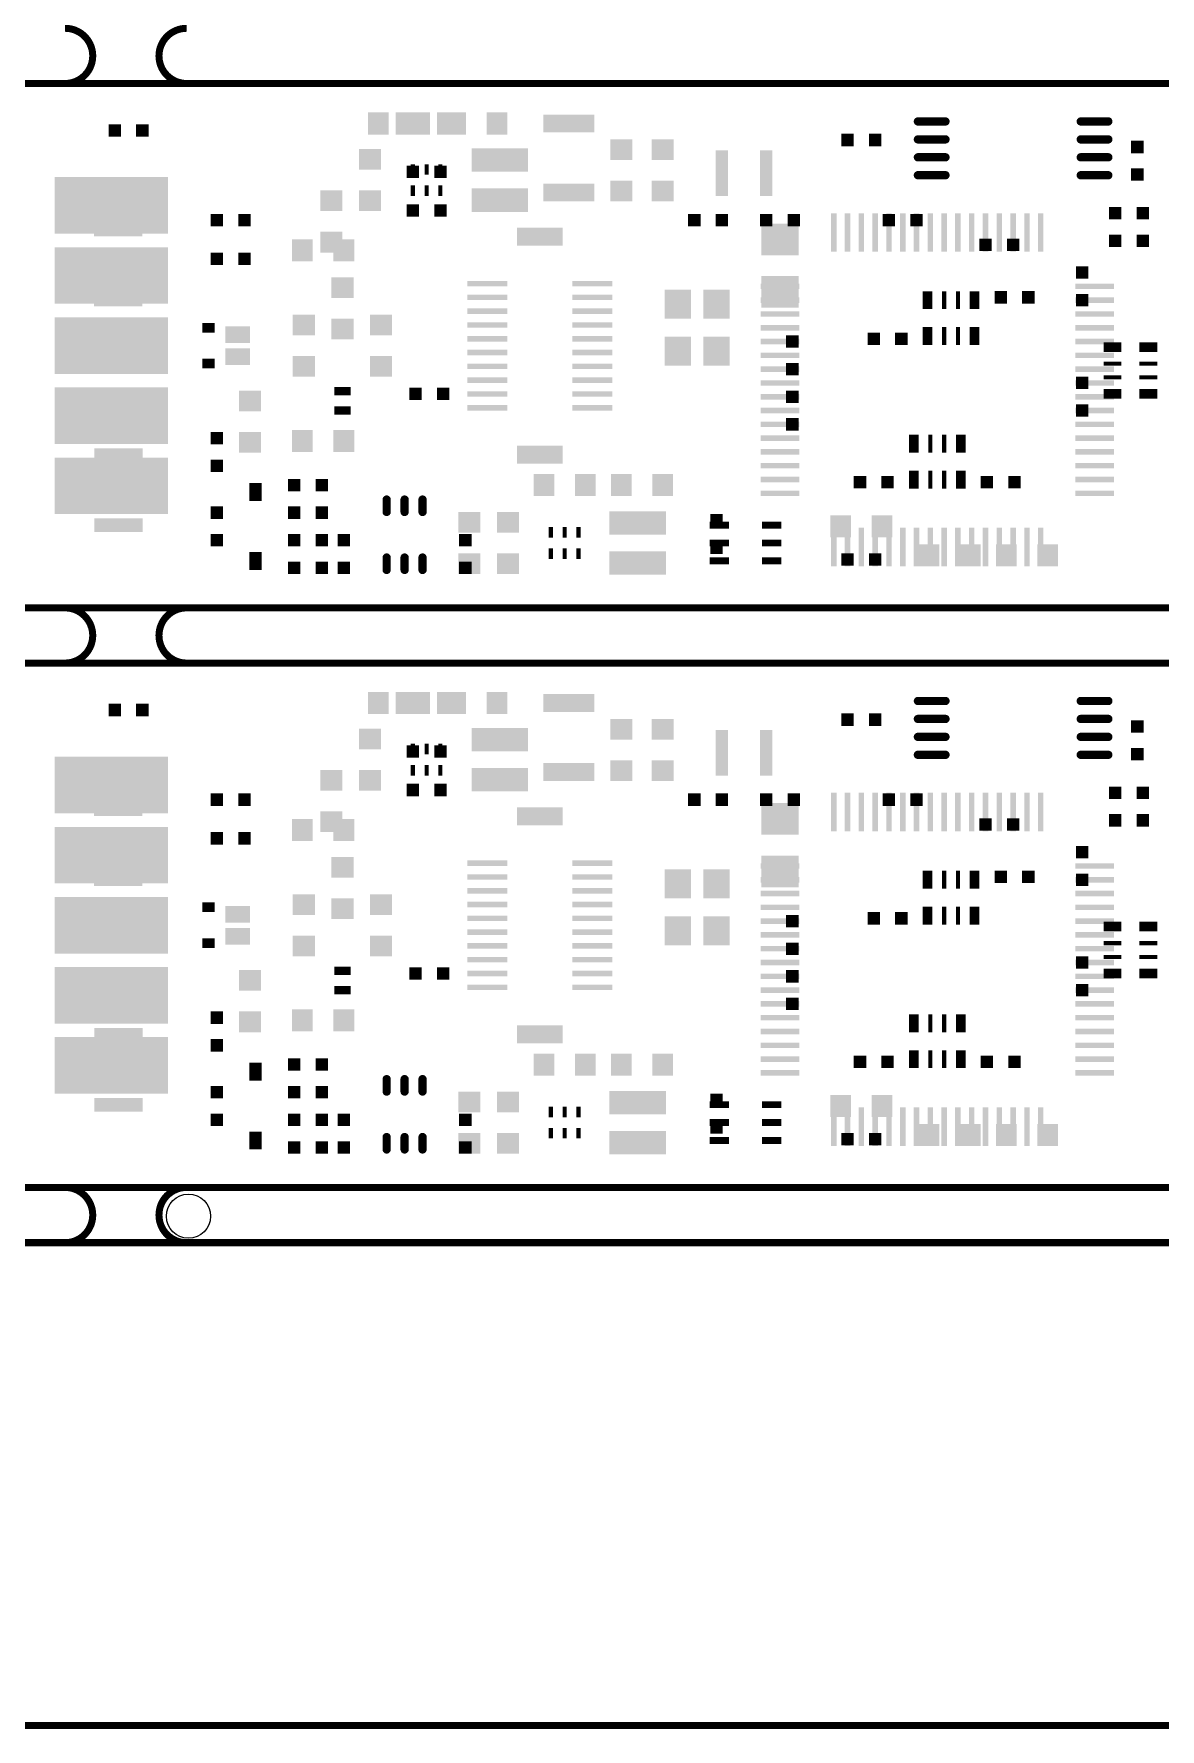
# Model space of a CAD drawing. Header units: inches. Extents: x -27 to 277, y -39 to 189.
# Drawn here: x 159.7 to 200.5, y -38.6 to 22.8 of the extents above; entities that cross this region are included whole.
import ezdxf

# ---------------------------------------------------------------- set-up
doc = ezdxf.new("R2010")
doc.units = ezdxf.units.IN
doc.header["$MEASUREMENT"] = 0
doc.layers.get('0').update_dxf_attribs({"color": 1})
for name, color, linetype in [('11_SPB', 52, 'Continuous'), ('12_SPT', 92, 'Continuous'), ('5_OL', 132, 'Continuous')]:
    doc.layers.add(name, color=color, linetype=linetype)

# ---------------------------------------------------------------- blocks, each defined once
blk = doc.blocks.new('D47ROUND1_6002X1_6002')
blk.add_circle((0, 0), 0.8)
blk = doc.blocks.new('D175RECTANGLE0_15001X0_38001')
blk.add_solid([(-0.075005, -0.190005), (0.075005, -0.190005), (-0.075005, 0.190005), (0.075005, 0.190005)])
blk = doc.blocks.new('D176RECTANGLE2_05001X0_85001')
blk.add_solid([(-1.025005, -0.425005), (1.025005, -0.425005), (-1.025005, 0.425005), (1.025005, 0.425005)])
blk = doc.blocks.new('D180RECTANGLE1_85001X0_65001')
blk.add_solid([(-0.925005, -0.325005), (0.925005, -0.325005), (-0.925005, 0.325005), (0.925005, 0.325005)])
blk = doc.blocks.new('D178OBLONG1_3X0_3', base_point=(0.65, 0.15))
at = {"const_width": 0.15}
blk.add_lwpolyline([(0.15, 0.225, 1), (0.15, 0.075), (1.15, 0.075, 1), (1.15, 0.225), (0.15, 0.225)], format="xyb", dxfattribs=at)
blk = doc.blocks.new('D179RECTANGLE0_8X0_75001')
blk.add_solid([(-0.4, -0.375005), (0.4, -0.375005), (-0.4, 0.375005), (0.4, 0.375005)])
blk = doc.blocks.new('D177SQUARE0_45001X0_45001')
blk.add_solid([(-0.225005, -0.225005), (0.225005, -0.225005), (-0.225005, 0.225005), (0.225005, 0.225005)])
blk = doc.blocks.new('D184RECTANGLE0_75001X0_8')
blk.add_solid([(-0.375005, -0.4), (0.375005, -0.4), (-0.375005, 0.4), (0.375005, 0.4)])
blk = doc.blocks.new('D186RECTANGLE4_09999X2_05001')
blk.add_solid([(-2.049995, -1.025005), (2.049995, -1.025005), (-2.049995, 1.025005), (2.049995, 1.025005)])
blk = doc.blocks.new('D187RECTANGLE0_45001X1_65001')
blk.add_solid([(-0.225005, -0.825005), (0.225005, -0.825005), (-0.225005, 0.825005), (0.225005, 0.825005)])
blk = doc.blocks.new('D189RECTANGLE0_2X1_4')
blk.add_solid([(-0.1, -0.7), (0.1, -0.7), (-0.1, 0.7), (0.1, 0.7)])
blk = doc.blocks.new('D190RECTANGLE1_4X0_2')
blk.add_solid([(-0.7, -0.1), (0.7, -0.1), (-0.7, 0.1), (0.7, 0.1)])
blk = doc.blocks.new('D194RECTANGLE0_95001X1_05001')
blk.add_solid([(-0.475005, -0.525005), (0.475005, -0.525005), (-0.475005, 0.525005), (0.475005, 0.525005)])
blk = doc.blocks.new('D195RECTANGLE0_7X0_25001')
blk.add_solid([(-0.35, -0.125005), (0.35, -0.125005), (-0.35, 0.125005), (0.35, 0.125005)])
blk = doc.blocks.new('D188OBLONG0_3X0_75001', base_point=(0.15, 0.375))
at = {"const_width": 0.15}
blk.add_lwpolyline([(0.075, 0.15, 1), (0.225, 0.15), (0.225, 0.60001, 1), (0.075, 0.60001), (0.075, 0.15)], format="xyb", dxfattribs=at)
blk = doc.blocks.new('D199RECTANGLE1_45001X0_2')
blk.add_solid([(-0.725005, -0.1), (0.725005, -0.1), (-0.725005, 0.1), (0.725005, 0.1)])
blk = doc.blocks.new('D200RECTANGLE1_65001X0_65001')
blk.add_solid([(-0.825005, -0.325005), (0.825005, -0.325005), (-0.825005, 0.325005), (0.825005, 0.325005)])
blk = doc.blocks.new('D201RECTANGLE1_75001X0_48999')
blk.add_solid([(-0.875005, -0.244995), (0.875005, -0.244995), (-0.875005, 0.244995), (0.875005, 0.244995)])
blk = doc.blocks.new('D202RECTANGLE0_6X0_3')
blk.add_solid([(-0.3, -0.15), (0.3, -0.15), (-0.3, 0.15), (0.3, 0.15)])
blk = doc.blocks.new('D181RECTANGLE0_65001X0_15001')
blk.add_solid([(-0.325005, -0.075005), (0.325005, -0.075005), (-0.325005, 0.075005), (0.325005, 0.075005)])
blk = doc.blocks.new('D182RECTANGLE0_65001X0_35001')
blk.add_solid([(-0.325005, -0.175005), (0.325005, -0.175005), (-0.325005, 0.175005), (0.325005, 0.175005)])
blk = doc.blocks.new('D206RECTANGLE0_45001X0_35001')
blk.add_solid([(-0.225005, -0.175005), (0.225005, -0.175005), (-0.225005, 0.175005), (0.225005, 0.175005)])
blk = doc.blocks.new('D207RECTANGLE0_15001X0_65001')
blk.add_solid([(-0.075005, -0.325005), (0.075005, -0.325005), (-0.075005, 0.325005), (0.075005, 0.325005)])
blk = doc.blocks.new('D208RECTANGLE0_35001X0_65001')
blk.add_solid([(-0.175005, -0.325005), (0.175005, -0.325005), (-0.175005, 0.325005), (0.175005, 0.325005)])
blk = doc.blocks.new('D192RECTANGLE1_35001X1_15001')
blk.add_solid([(-0.675005, -0.575005), (0.675005, -0.575005), (-0.675005, 0.575005), (0.675005, 0.575005)])
blk = doc.blocks.new('D210RECTANGLE0_45001X0_65001')
blk.add_solid([(-0.225005, -0.325005), (0.225005, -0.325005), (-0.225005, 0.325005), (0.225005, 0.325005)])
blk = doc.blocks.new('D212RECTANGLE0_9X0_6')
blk.add_solid([(-0.45, -0.3), (0.45, -0.3), (-0.45, 0.3), (0.45, 0.3)])

msp = doc.modelspace()

# ---------------------------------------------------------------- linework, layer by layer
at = {"layer": '5_OL', "const_width": 0.254}
for points in [[(160.79978, 22.9997, -0.414214), (161.80054, 21.99894)], [(164.20084, 21.99894, -0.41347), (165.19906, 22.9997)], [(161.80054, 21.99894, -0.414214), (160.79978, 21.00072)], [(165.19906, 21.00072, -0.413469), (164.20084, 21.99894)], [(160.79978, 1.99898, -0.41347), (161.80054, 1.00076)], [(164.20084, 1.00076, -0.413469), (165.19906, 1.99898)], [(161.80054, 1.00076, -0.414214), (160.79978, 0)], [(165.19906, 0, -0.414214), (164.20084, 1.00076)], [(160.79978, -18.9992, -0.414214), (161.80054, -19.99996)], [(164.20084, -19.99996, -0.41347), (165.19906, -18.9992)], [(161.80054, -19.99996, -0.414214), (160.79978, -21.00072)], [(165.19906, -21.00072, -0.414214), (164.20084, -19.99996)]]:
    msp.add_lwpolyline(points, format="xyb", dxfattribs=at)
for points in [[(249.9995, 16.49984), (249.9995, 21.00072), (158.07944, 21.00072), (158.07944, 18.49882)], [(249.9995, 16.49984), (249.9995, 21.00072), (158.07944, 21.00072), (158.07944, 18.49882)], [(143.10106, 3.29946), (143.10106, 1.99898), (249.9995, 1.99898), (249.9995, 6.49986)], [(143.10106, 3.29946), (143.10106, 1.99898), (249.9995, 1.99898), (249.9995, 6.49986)], [(249.9995, -4.50088), (249.9995, 0), (158.07944, 0), (158.07944, -2.49936)], [(249.9995, -4.50088), (249.9995, 0), (158.07944, 0), (158.07944, -2.49936)], [(143.10106, -17.70126), (143.10106, -18.9992), (249.9995, -18.9992), (249.9995, -14.50086)], [(143.10106, -17.70126), (143.10106, -18.9992), (249.9995, -18.9992), (249.9995, -14.50086)], [(251.00026, -21.00072), (132.99948, -21.00072)], [(274.1295, -38.49878), (-24.5999, -38.49878)]]:
    msp.add_lwpolyline(points, dxfattribs=at)

# ---------------------------------------------------------------- block references
at = {"layer": '11_SPB'}
for name, p in [('D184RECTANGLE0_75001X0_8', (173.14926, 19.55038)), ('D184RECTANGLE0_75001X0_8', (174.6504, 19.55038)), ('D180RECTANGLE1_85001X0_65001', (179.04968, 19.55038)), ('D178OBLONG1_3X0_3', (192.19926, 19.62404)), ('D178OBLONG1_3X0_3', (198.09968, 19.62404)), ('D177SQUARE0_45001X0_45001', (189.15126, 18.95094)), ('D177SQUARE0_45001X0_45001', (190.14948, 18.95094)), ('D178OBLONG1_3X0_3', (192.19926, 18.9738)), ('D178OBLONG1_3X0_3', (198.09968, 18.9738)), ('D179RECTANGLE0_8X0_75001', (171.84878, 18.2499)), ('D176RECTANGLE2_05001X0_85001', (176.55032, 18.2245)), ('D179RECTANGLE0_8X0_75001', (180.9496, 18.60042)), ('D179RECTANGLE0_8X0_75001', (182.45074, 18.60042)), ('D187RECTANGLE0_45001X1_65001', (184.59958, 17.74952)), ('D187RECTANGLE0_45001X1_65001', (186.19978, 17.74952)), ('D178OBLONG1_3X0_3', (192.19926, 18.3261)), ('D178OBLONG1_3X0_3', (198.09968, 18.3261)), ('D177SQUARE0_45001X0_45001', (199.64908, 18.69948)), ('D175RECTANGLE0_15001X0_38001', (173.40072, 17.88414)), ('D175RECTANGLE0_15001X0_38001', (173.9011, 17.88414)), ('D175RECTANGLE0_15001X0_38001', (174.39894, 17.88414)), ('D178OBLONG1_3X0_3', (192.19926, 17.67586)), ('D178OBLONG1_3X0_3', (198.09968, 17.67586)), ('D177SQUARE0_45001X0_45001', (199.64908, 17.69872)), ('D186RECTANGLE4_09999X2_05001', (162.47618, 16.58112)), ('D175RECTANGLE0_15001X0_38001', (173.40072, 17.11452)), ('D175RECTANGLE0_15001X0_38001', (173.9011, 17.11452)), ('D175RECTANGLE0_15001X0_38001', (174.39894, 17.11452)), ('D176RECTANGLE2_05001X0_85001', (176.55032, 16.77416)), ('D180RECTANGLE1_85001X0_65001', (179.04968, 17.05102)), ('D179RECTANGLE0_8X0_75001', (180.9496, 17.09928)), ('D179RECTANGLE0_8X0_75001', (182.45074, 17.09928)), ('D179RECTANGLE0_8X0_75001', (170.44924, 16.74876)), ('D179RECTANGLE0_8X0_75001', (171.84878, 16.74876)), ('D177SQUARE0_45001X0_45001', (183.59882, 16.05026)), ('D177SQUARE0_45001X0_45001', (184.59958, 16.05026)), ('D177SQUARE0_45001X0_45001', (186.19978, 16.05026)), ('D177SQUARE0_45001X0_45001', (187.20054, 16.05026)), ('D189RECTANGLE0_2X1_4', (188.65088, 15.60068)), ('D189RECTANGLE0_2X1_4', (189.15126, 15.60068)), ('D189RECTANGLE0_2X1_4', (189.6491, 15.60068)), ('D189RECTANGLE0_2X1_4', (190.14948, 15.60068)), ('D189RECTANGLE0_2X1_4', (190.64986, 15.60068)), ('D189RECTANGLE0_2X1_4', (191.15024, 15.60068)), ('D189RECTANGLE0_2X1_4', (191.65062, 15.60068)), ('D189RECTANGLE0_2X1_4', (192.151, 15.60068)), ('D189RECTANGLE0_2X1_4', (192.64884, 15.60068)), ('D189RECTANGLE0_2X1_4', (193.14922, 15.60068)), ('D189RECTANGLE0_2X1_4', (193.6496, 15.60068)), ('D189RECTANGLE0_2X1_4', (194.14998, 15.60068)), ('D189RECTANGLE0_2X1_4', (194.65036, 15.60068)), ('D189RECTANGLE0_2X1_4', (195.15074, 15.60068)), ('D189RECTANGLE0_2X1_4', (195.65112, 15.60068)), ('D189RECTANGLE0_2X1_4', (196.14896, 15.60068)), ('D177SQUARE0_45001X0_45001', (198.84898, 16.29918)), ('D177SQUARE0_45001X0_45001', (199.84974, 16.29918)), ('D179RECTANGLE0_8X0_75001', (170.44924, 15.25016)), ('D177SQUARE0_45001X0_45001', (198.84898, 15.30096)), ('D177SQUARE0_45001X0_45001', (199.84974, 15.30096)), ('D186RECTANGLE4_09999X2_05001', (162.47618, 14.04112)), ('D194RECTANGLE0_95001X1_05001', (182.99938, 12.99972)), ('D194RECTANGLE0_95001X1_05001', (184.39892, 12.99972)), ('D190RECTANGLE1_4X0_2', (186.70016, 13.64996)), ('D190RECTANGLE1_4X0_2', (198.09968, 13.64996)), ('D190RECTANGLE1_4X0_2', (186.70016, 13.14958)), ('D190RECTANGLE1_4X0_2', (198.09968, 13.14958)), ('D186RECTANGLE4_09999X2_05001', (162.47618, 11.50112)), ('D190RECTANGLE1_4X0_2', (186.70016, 12.6492)), ('D190RECTANGLE1_4X0_2', (198.09968, 12.6492)), ('D194RECTANGLE0_95001X1_05001', (182.99938, 11.30046)), ('D194RECTANGLE0_95001X1_05001', (184.39892, 11.30046)), ('D190RECTANGLE1_4X0_2', (186.70016, 12.14882)), ('D190RECTANGLE1_4X0_2', (186.70016, 11.65098)), ('D190RECTANGLE1_4X0_2', (198.09968, 12.14882)), ('D190RECTANGLE1_4X0_2', (198.09968, 11.65098)), ('D190RECTANGLE1_4X0_2', (186.70016, 11.1506)), ('D190RECTANGLE1_4X0_2', (198.09968, 11.1506)), ('D190RECTANGLE1_4X0_2', (186.70016, 10.65022)), ('D190RECTANGLE1_4X0_2', (198.09968, 10.65022)), ('D186RECTANGLE4_09999X2_05001', (162.47618, 8.96112)), ('D190RECTANGLE1_4X0_2', (186.70016, 10.14984)), ('D190RECTANGLE1_4X0_2', (198.09968, 10.14984)), ('D190RECTANGLE1_4X0_2', (186.70016, 9.64946)), ('D190RECTANGLE1_4X0_2', (186.70016, 9.14908)), ('D190RECTANGLE1_4X0_2', (198.09968, 9.64946)), ('D190RECTANGLE1_4X0_2', (198.09968, 9.14908)), ('D190RECTANGLE1_4X0_2', (186.70016, 8.65124)), ('D190RECTANGLE1_4X0_2', (198.09968, 8.65124)), ('D190RECTANGLE1_4X0_2', (186.70016, 8.15086)), ('D190RECTANGLE1_4X0_2', (198.09968, 8.15086)), ('D186RECTANGLE4_09999X2_05001', (162.47618, 6.42112)), ('D190RECTANGLE1_4X0_2', (186.70016, 7.65048)), ('D190RECTANGLE1_4X0_2', (198.09968, 7.65048)), ('D184RECTANGLE0_75001X0_8', (178.15052, 6.44906)), ('D184RECTANGLE0_75001X0_8', (179.64912, 6.44906)), ('D184RECTANGLE0_75001X0_8', (180.9496, 6.44906)), ('D184RECTANGLE0_75001X0_8', (182.45074, 6.44906)), ('D190RECTANGLE1_4X0_2', (186.70016, 7.1501)), ('D190RECTANGLE1_4X0_2', (198.09968, 7.1501)), ('D190RECTANGLE1_4X0_2', (186.70016, 6.64972)), ('D190RECTANGLE1_4X0_2', (186.70016, 6.14934)), ('D190RECTANGLE1_4X0_2', (198.09968, 6.64972)), ('D190RECTANGLE1_4X0_2', (198.09968, 6.14934)), ('D188OBLONG0_3X0_75001', (172.45076, 5.69976)), ('D188OBLONG0_3X0_75001', (173.101, 5.69976)), ('D188OBLONG0_3X0_75001', (173.75124, 5.69976)), ('D179RECTANGLE0_8X0_75001', (175.4505, 5.10032)), ('D179RECTANGLE0_8X0_75001', (176.85004, 5.10032)), ('D175RECTANGLE0_15001X0_38001', (178.39944, 4.73456)), ('D175RECTANGLE0_15001X0_38001', (178.89982, 4.73456)), ('D175RECTANGLE0_15001X0_38001', (179.4002, 4.73456)), ('D176RECTANGLE2_05001X0_85001', (181.54904, 5.07492)), ('D195RECTANGLE0_7X0_25001', (184.50052, 4.99872)), ('D195RECTANGLE0_7X0_25001', (186.40044, 4.99872)), ('D177SQUARE0_45001X0_45001', (170.89882, 4.45008)), ('D195RECTANGLE0_7X0_25001', (184.50052, 4.35102)), ('D195RECTANGLE0_7X0_25001', (186.40044, 4.35102)), ('D189RECTANGLE0_2X1_4', (188.65088, 4.20116)), ('D189RECTANGLE0_2X1_4', (189.15126, 4.20116)), ('D189RECTANGLE0_2X1_4', (189.6491, 4.20116)), ('D189RECTANGLE0_2X1_4', (190.14948, 4.20116)), ('D189RECTANGLE0_2X1_4', (190.64986, 4.20116)), ('D189RECTANGLE0_2X1_4', (191.15024, 4.20116)), ('D189RECTANGLE0_2X1_4', (191.65062, 4.20116)), ('D189RECTANGLE0_2X1_4', (192.151, 4.20116)), ('D189RECTANGLE0_2X1_4', (192.64884, 4.20116)), ('D189RECTANGLE0_2X1_4', (193.14922, 4.20116)), ('D189RECTANGLE0_2X1_4', (193.6496, 4.20116)), ('D189RECTANGLE0_2X1_4', (194.14998, 4.20116)), ('D189RECTANGLE0_2X1_4', (194.65036, 4.20116)), ('D189RECTANGLE0_2X1_4', (195.15074, 4.20116)), ('D189RECTANGLE0_2X1_4', (195.65112, 4.20116)), ('D189RECTANGLE0_2X1_4', (196.14896, 4.20116)), ('D188OBLONG0_3X0_75001', (172.45076, 3.59918)), ('D188OBLONG0_3X0_75001', (173.75124, 3.59918)), ('D179RECTANGLE0_8X0_75001', (175.4505, 3.59918)), ('D179RECTANGLE0_8X0_75001', (176.85004, 3.59918)), ('D175RECTANGLE0_15001X0_38001', (178.39944, 3.96494)), ('D175RECTANGLE0_15001X0_38001', (178.89982, 3.96494)), ('D175RECTANGLE0_15001X0_38001', (179.4002, 3.96494)), ('D176RECTANGLE2_05001X0_85001', (181.54904, 3.62458)), ('D195RECTANGLE0_7X0_25001', (184.50052, 3.70078)), ('D195RECTANGLE0_7X0_25001', (186.40044, 3.70078)), ('D177SQUARE0_45001X0_45001', (170.89882, 3.44932)), ('D184RECTANGLE0_75001X0_8', (173.14926, -1.45034)), ('D184RECTANGLE0_75001X0_8', (174.6504, -1.45034)), ('D180RECTANGLE1_85001X0_65001', (179.04968, -1.45034)), ('D178OBLONG1_3X0_3', (192.19926, -1.37414)), ('D178OBLONG1_3X0_3', (198.09968, -1.37414)), ('D177SQUARE0_45001X0_45001', (189.15126, -2.04978)), ('D177SQUARE0_45001X0_45001', (190.14948, -2.04978)), ('D179RECTANGLE0_8X0_75001', (171.84878, -2.75082)), ('D176RECTANGLE2_05001X0_85001', (176.55032, -2.77622)), ('D179RECTANGLE0_8X0_75001', (180.9496, -2.4003)), ('D179RECTANGLE0_8X0_75001', (182.45074, -2.4003)), ('D187RECTANGLE0_45001X1_65001', (184.59958, -3.2512)), ('D187RECTANGLE0_45001X1_65001', (186.19978, -3.2512)), ('D178OBLONG1_3X0_3', (192.19926, -2.02438)), ('D178OBLONG1_3X0_3', (198.09968, -2.02438)), ('D177SQUARE0_45001X0_45001', (199.64908, -2.30124)), ('D175RECTANGLE0_15001X0_38001', (173.40072, -3.11404)), ('D175RECTANGLE0_15001X0_38001', (173.9011, -3.11404)), ('D175RECTANGLE0_15001X0_38001', (174.39894, -3.11404)), ('D178OBLONG1_3X0_3', (192.19926, -2.67462)), ('D178OBLONG1_3X0_3', (198.09968, -2.67462)), ('D186RECTANGLE4_09999X2_05001', (162.47618, -4.4196)), ('D180RECTANGLE1_85001X0_65001', (179.04968, -3.9497)), ('D179RECTANGLE0_8X0_75001', (180.9496, -3.8989)), ('D179RECTANGLE0_8X0_75001', (182.45074, -3.8989)), ('D178OBLONG1_3X0_3', (192.19926, -3.32486)), ('D178OBLONG1_3X0_3', (198.09968, -3.32486)), ('D177SQUARE0_45001X0_45001', (199.64908, -3.29946)), ('D179RECTANGLE0_8X0_75001', (170.44924, -4.24942)), ('D179RECTANGLE0_8X0_75001', (171.84878, -4.24942)), ('D175RECTANGLE0_15001X0_38001', (173.40072, -3.8862)), ('D175RECTANGLE0_15001X0_38001', (173.9011, -3.8862)), ('D175RECTANGLE0_15001X0_38001', (174.39894, -3.8862)), ('D176RECTANGLE2_05001X0_85001', (176.55032, -4.22402)), ('D177SQUARE0_45001X0_45001', (183.59882, -4.95046)), ('D177SQUARE0_45001X0_45001', (184.59958, -4.95046)), ('D177SQUARE0_45001X0_45001', (186.19978, -4.95046)), ('D177SQUARE0_45001X0_45001', (187.20054, -4.95046)), ('D189RECTANGLE0_2X1_4', (188.65088, -5.40004)), ('D189RECTANGLE0_2X1_4', (189.15126, -5.40004)), ('D189RECTANGLE0_2X1_4', (189.6491, -5.40004)), ('D189RECTANGLE0_2X1_4', (190.14948, -5.40004)), ('D189RECTANGLE0_2X1_4', (190.64986, -5.40004)), ('D189RECTANGLE0_2X1_4', (191.15024, -5.40004)), ('D189RECTANGLE0_2X1_4', (191.65062, -5.40004)), ('D189RECTANGLE0_2X1_4', (192.151, -5.40004)), ('D189RECTANGLE0_2X1_4', (192.64884, -5.40004)), ('D189RECTANGLE0_2X1_4', (193.14922, -5.40004)), ('D189RECTANGLE0_2X1_4', (193.6496, -5.40004)), ('D189RECTANGLE0_2X1_4', (194.14998, -5.40004)), ('D189RECTANGLE0_2X1_4', (194.65036, -5.40004)), ('D189RECTANGLE0_2X1_4', (195.15074, -5.40004)), ('D189RECTANGLE0_2X1_4', (195.65112, -5.40004)), ('D189RECTANGLE0_2X1_4', (196.14896, -5.40004)), ('D177SQUARE0_45001X0_45001', (198.84898, -4.699)), ('D177SQUARE0_45001X0_45001', (199.84974, -4.699)), ('D179RECTANGLE0_8X0_75001', (170.44924, -5.75056)), ('D177SQUARE0_45001X0_45001', (198.84898, -5.69976)), ('D177SQUARE0_45001X0_45001', (199.84974, -5.69976)), ('D186RECTANGLE4_09999X2_05001', (162.47618, -6.9596)), ('D190RECTANGLE1_4X0_2', (186.70016, -7.35076)), ('D190RECTANGLE1_4X0_2', (198.09968, -7.35076)), ('D194RECTANGLE0_95001X1_05001', (182.99938, -8.001)), ('D194RECTANGLE0_95001X1_05001', (184.39892, -8.001)), ('D190RECTANGLE1_4X0_2', (186.70016, -7.85114)), ('D190RECTANGLE1_4X0_2', (198.09968, -7.85114)), ('D186RECTANGLE4_09999X2_05001', (162.47618, -9.4996)), ('D190RECTANGLE1_4X0_2', (186.70016, -8.34898)), ('D190RECTANGLE1_4X0_2', (198.09968, -8.34898)), ('D194RECTANGLE0_95001X1_05001', (182.99938, -9.70026)), ('D194RECTANGLE0_95001X1_05001', (184.39892, -9.70026)), ('D190RECTANGLE1_4X0_2', (186.70016, -8.84936)), ('D190RECTANGLE1_4X0_2', (198.09968, -8.84936)), ('D190RECTANGLE1_4X0_2', (186.70016, -9.34974)), ('D190RECTANGLE1_4X0_2', (186.70016, -9.85012)), ('D190RECTANGLE1_4X0_2', (198.09968, -9.34974)), ('D190RECTANGLE1_4X0_2', (198.09968, -9.85012)), ('D190RECTANGLE1_4X0_2', (186.70016, -10.3505)), ('D190RECTANGLE1_4X0_2', (198.09968, -10.3505)), ('D186RECTANGLE4_09999X2_05001', (162.47618, -12.0396)), ('D190RECTANGLE1_4X0_2', (186.70016, -10.85088)), ('D190RECTANGLE1_4X0_2', (198.09968, -10.85088)), ('D190RECTANGLE1_4X0_2', (186.70016, -11.35126)), ('D190RECTANGLE1_4X0_2', (198.09968, -11.35126)), ('D190RECTANGLE1_4X0_2', (186.70016, -11.8491)), ('D190RECTANGLE1_4X0_2', (186.70016, -12.34948)), ('D190RECTANGLE1_4X0_2', (198.09968, -11.8491)), ('D190RECTANGLE1_4X0_2', (198.09968, -12.34948)), ('D190RECTANGLE1_4X0_2', (186.70016, -12.84986)), ('D190RECTANGLE1_4X0_2', (198.09968, -12.84986)), ('D190RECTANGLE1_4X0_2', (186.70016, -13.35024)), ('D190RECTANGLE1_4X0_2', (198.09968, -13.35024)), ('D186RECTANGLE4_09999X2_05001', (162.47618, -14.5796)), ('D190RECTANGLE1_4X0_2', (186.70016, -13.85062)), ('D190RECTANGLE1_4X0_2', (198.09968, -13.85062)), ('D184RECTANGLE0_75001X0_8', (178.15052, -14.54912)), ('D184RECTANGLE0_75001X0_8', (179.64912, -14.54912)), ('D184RECTANGLE0_75001X0_8', (180.9496, -14.54912)), ('D184RECTANGLE0_75001X0_8', (182.45074, -14.54912)), ('D190RECTANGLE1_4X0_2', (186.70016, -14.351)), ('D190RECTANGLE1_4X0_2', (198.09968, -14.351)), ('D188OBLONG0_3X0_75001', (172.45076, -15.30096)), ('D188OBLONG0_3X0_75001', (173.101, -15.30096)), ('D188OBLONG0_3X0_75001', (173.75124, -15.30096)), ('D190RECTANGLE1_4X0_2', (186.70016, -14.84884)), ('D190RECTANGLE1_4X0_2', (198.09968, -14.84884)), ('D179RECTANGLE0_8X0_75001', (175.4505, -15.9004)), ('D179RECTANGLE0_8X0_75001', (176.85004, -15.9004)), ('D176RECTANGLE2_05001X0_85001', (181.54904, -15.9258)), ('D195RECTANGLE0_7X0_25001', (184.50052, -15.99946)), ('D195RECTANGLE0_7X0_25001', (186.40044, -15.99946)), ('D177SQUARE0_45001X0_45001', (170.89882, -16.55064)), ('D175RECTANGLE0_15001X0_38001', (178.39944, -16.26616)), ('D175RECTANGLE0_15001X0_38001', (178.89982, -16.26616)), ('D175RECTANGLE0_15001X0_38001', (179.4002, -16.26616)), ('D195RECTANGLE0_7X0_25001', (184.50052, -16.6497)), ('D195RECTANGLE0_7X0_25001', (186.40044, -16.6497)), ('D189RECTANGLE0_2X1_4', (188.65088, -16.79956)), ('D189RECTANGLE0_2X1_4', (189.15126, -16.79956)), ('D189RECTANGLE0_2X1_4', (189.6491, -16.79956)), ('D189RECTANGLE0_2X1_4', (190.14948, -16.79956)), ('D189RECTANGLE0_2X1_4', (190.64986, -16.79956)), ('D189RECTANGLE0_2X1_4', (191.15024, -16.79956)), ('D189RECTANGLE0_2X1_4', (191.65062, -16.79956)), ('D189RECTANGLE0_2X1_4', (192.151, -16.79956)), ('D189RECTANGLE0_2X1_4', (192.64884, -16.79956)), ('D189RECTANGLE0_2X1_4', (193.14922, -16.79956)), ('D189RECTANGLE0_2X1_4', (193.6496, -16.79956)), ('D189RECTANGLE0_2X1_4', (194.14998, -16.79956)), ('D189RECTANGLE0_2X1_4', (194.65036, -16.79956)), ('D189RECTANGLE0_2X1_4', (195.15074, -16.79956)), ('D189RECTANGLE0_2X1_4', (195.65112, -16.79956)), ('D189RECTANGLE0_2X1_4', (196.14896, -16.79956)), ('D188OBLONG0_3X0_75001', (172.45076, -17.399)), ('D188OBLONG0_3X0_75001', (173.75124, -17.399)), ('D179RECTANGLE0_8X0_75001', (175.4505, -17.399)), ('D179RECTANGLE0_8X0_75001', (176.85004, -17.399)), ('D175RECTANGLE0_15001X0_38001', (178.39944, -17.03578)), ('D175RECTANGLE0_15001X0_38001', (178.89982, -17.03578)), ('D175RECTANGLE0_15001X0_38001', (179.4002, -17.03578)), ('D176RECTANGLE2_05001X0_85001', (181.54904, -17.37614)), ('D195RECTANGLE0_7X0_25001', (184.50052, -17.29994)), ('D195RECTANGLE0_7X0_25001', (186.40044, -17.29994)), ('D177SQUARE0_45001X0_45001', (170.89882, -17.54886))]:
    msp.add_blockref(name, p, dxfattribs=at)
at = {"layer": '12_SPT'}
for name, p in [('D184RECTANGLE0_75001X0_8', (172.15104, 19.55038)), ('D184RECTANGLE0_75001X0_8', (173.64964, 19.55038)), ('D184RECTANGLE0_75001X0_8', (174.95012, 19.55038)), ('D184RECTANGLE0_75001X0_8', (176.45126, 19.55038)), ('D177SQUARE0_45001X0_45001', (162.60064, 19.29892)), ('D177SQUARE0_45001X0_45001', (163.59886, 19.29892)), ('D177SQUARE0_45001X0_45001', (173.40072, 17.80032)), ('D177SQUARE0_45001X0_45001', (174.39894, 17.80032)), ('D177SQUARE0_45001X0_45001', (173.40072, 16.40078)), ('D177SQUARE0_45001X0_45001', (174.39894, 16.40078)), ('D177SQUARE0_45001X0_45001', (166.29888, 16.05026)), ('D177SQUARE0_45001X0_45001', (167.29964, 16.05026)), ('D177SQUARE0_45001X0_45001', (190.64986, 16.05026)), ('D177SQUARE0_45001X0_45001', (191.65062, 16.05026)), ('D201RECTANGLE1_75001X0_48999', (162.72002, 15.70482)), ('D200RECTANGLE1_65001X0_65001', (178.00066, 15.45082)), ('D192RECTANGLE1_35001X1_15001', (186.70016, 15.35176)), ('D177SQUARE0_45001X0_45001', (194.14998, 15.1511)), ('D177SQUARE0_45001X0_45001', (195.15074, 15.1511)), ('D177SQUARE0_45001X0_45001', (166.29888, 14.65072)), ('D177SQUARE0_45001X0_45001', (167.29964, 14.65072)), ('D184RECTANGLE0_75001X0_8', (169.40022, 14.95044)), ('D184RECTANGLE0_75001X0_8', (170.89882, 14.95044)), ('D201RECTANGLE1_75001X0_48999', (162.72002, 14.43482)), ('D177SQUARE0_45001X0_45001', (197.6501, 14.15034)), ('D179RECTANGLE0_8X0_75001', (170.85056, 13.59916)), ('D199RECTANGLE1_45001X0_2', (176.10074, 13.74902)), ('D199RECTANGLE1_45001X0_2', (179.90058, 13.74902)), ('D192RECTANGLE1_35001X1_15001', (186.70016, 13.44676)), ('D201RECTANGLE1_75001X0_48999', (162.72002, 13.16482)), ('D199RECTANGLE1_45001X0_2', (176.10074, 13.25118)), ('D199RECTANGLE1_45001X0_2', (179.90058, 13.25118)), ('D208RECTANGLE0_35001X0_65001', (192.0494, 13.14958)), ('D207RECTANGLE0_15001X0_65001', (192.64884, 13.14958)), ('D207RECTANGLE0_15001X0_65001', (193.14922, 13.14958)), ('D208RECTANGLE0_35001X0_65001', (193.7512, 13.14958)), ('D177SQUARE0_45001X0_45001', (194.70116, 13.25118)), ('D177SQUARE0_45001X0_45001', (195.69938, 13.25118)), ('D177SQUARE0_45001X0_45001', (197.6501, 13.14958)), ('D206RECTANGLE0_45001X0_35001', (165.99916, 12.14882)), ('D179RECTANGLE0_8X0_75001', (169.45102, 12.25042)), ('D179RECTANGLE0_8X0_75001', (170.85056, 12.10056)), ('D179RECTANGLE0_8X0_75001', (172.2501, 12.25042)), ('D199RECTANGLE1_45001X0_2', (176.10074, 12.7508)), ('D199RECTANGLE1_45001X0_2', (176.10074, 12.25042)), ('D199RECTANGLE1_45001X0_2', (179.90058, 12.7508)), ('D199RECTANGLE1_45001X0_2', (179.90058, 12.25042)), ('D201RECTANGLE1_75001X0_48999', (162.72002, 11.89482)), ('D212RECTANGLE0_9X0_6', (167.05072, 11.8999)), ('D199RECTANGLE1_45001X0_2', (176.10074, 11.75004)), ('D199RECTANGLE1_45001X0_2', (179.90058, 11.75004)), ('D177SQUARE0_45001X0_45001', (187.14974, 11.65098)), ('D177SQUARE0_45001X0_45001', (190.10122, 11.75004)), ('D177SQUARE0_45001X0_45001', (191.09944, 11.75004)), ('D208RECTANGLE0_35001X0_65001', (192.0494, 11.8491)), ('D207RECTANGLE0_15001X0_65001', (192.64884, 11.8491)), ('D207RECTANGLE0_15001X0_65001', (193.14922, 11.8491)), ('D208RECTANGLE0_35001X0_65001', (193.7512, 11.8491)), ('D212RECTANGLE0_9X0_6', (167.05072, 11.0998)), ('D179RECTANGLE0_8X0_75001', (169.45102, 10.74928)), ('D179RECTANGLE0_8X0_75001', (172.2501, 10.74928)), ('D199RECTANGLE1_45001X0_2', (176.10074, 11.24966)), ('D199RECTANGLE1_45001X0_2', (179.90058, 11.24966)), ('D182RECTANGLE0_65001X0_35001', (198.74992, 11.45032)), ('D182RECTANGLE0_65001X0_35001', (200.0504, 11.45032)), ('D206RECTANGLE0_45001X0_35001', (165.99916, 10.85088)), ('D199RECTANGLE1_45001X0_2', (176.10074, 10.74928)), ('D199RECTANGLE1_45001X0_2', (179.90058, 10.74928)), ('D177SQUARE0_45001X0_45001', (187.14974, 10.65022)), ('D181RECTANGLE0_65001X0_15001', (198.74992, 10.85088)), ('D181RECTANGLE0_65001X0_15001', (200.0504, 10.85088)), ('D179RECTANGLE0_8X0_75001', (167.5003, 9.4996)), ('D202RECTANGLE0_6X0_3', (170.85056, 9.85012)), ('D177SQUARE0_45001X0_45001', (173.49978, 9.75106)), ('D177SQUARE0_45001X0_45001', (174.50054, 9.75106)), ('D199RECTANGLE1_45001X0_2', (176.10074, 10.2489)), ('D199RECTANGLE1_45001X0_2', (176.10074, 9.75106)), ('D199RECTANGLE1_45001X0_2', (179.90058, 10.2489)), ('D199RECTANGLE1_45001X0_2', (179.90058, 9.75106)), ('D177SQUARE0_45001X0_45001', (187.14974, 9.64946)), ('D177SQUARE0_45001X0_45001', (197.6501, 10.14984)), ('D181RECTANGLE0_65001X0_15001', (198.74992, 10.3505)), ('D182RECTANGLE0_65001X0_35001', (198.74992, 9.75106)), ('D181RECTANGLE0_65001X0_15001', (200.0504, 10.3505)), ('D182RECTANGLE0_65001X0_35001', (200.0504, 9.75106)), ('D202RECTANGLE0_6X0_3', (170.85056, 9.14908)), ('D199RECTANGLE1_45001X0_2', (176.10074, 9.25068)), ('D199RECTANGLE1_45001X0_2', (179.90058, 9.25068)), ('D177SQUARE0_45001X0_45001', (197.6501, 9.14908)), ('D201RECTANGLE1_75001X0_48999', (162.73018, 8.80618)), ('D177SQUARE0_45001X0_45001', (187.14974, 8.65124)), ('D177SQUARE0_45001X0_45001', (166.29888, 8.15086)), ('D179RECTANGLE0_8X0_75001', (167.5003, 8.001)), ('D184RECTANGLE0_75001X0_8', (169.40022, 8.04926)), ('D184RECTANGLE0_75001X0_8', (170.89882, 8.04926)), ('D208RECTANGLE0_35001X0_65001', (191.54902, 7.9502)), ('D207RECTANGLE0_15001X0_65001', (192.151, 7.9502)), ('D207RECTANGLE0_15001X0_65001', (192.64884, 7.9502)), ('D208RECTANGLE0_35001X0_65001', (193.25082, 7.9502)), ('D201RECTANGLE1_75001X0_48999', (162.73018, 7.53618)), ('D177SQUARE0_45001X0_45001', (166.29888, 7.1501)), ('D200RECTANGLE1_65001X0_65001', (178.00066, 7.54888)), ('D177SQUARE0_45001X0_45001', (189.60084, 6.55066)), ('D177SQUARE0_45001X0_45001', (190.59906, 6.55066)), ('D208RECTANGLE0_35001X0_65001', (191.54902, 6.64972)), ('D207RECTANGLE0_15001X0_65001', (192.151, 6.64972)), ('D207RECTANGLE0_15001X0_65001', (192.64884, 6.64972)), ('D208RECTANGLE0_35001X0_65001', (193.25082, 6.64972)), ('D177SQUARE0_45001X0_45001', (194.20078, 6.55066)), ('D177SQUARE0_45001X0_45001', (195.199, 6.55066)), ('D201RECTANGLE1_75001X0_48999', (162.73018, 6.26618)), ('D210RECTANGLE0_45001X0_65001', (167.70096, 6.20014)), ('D177SQUARE0_45001X0_45001', (169.1005, 6.44906)), ('D177SQUARE0_45001X0_45001', (170.10126, 6.44906)), ('D177SQUARE0_45001X0_45001', (166.29888, 5.45084)), ('D177SQUARE0_45001X0_45001', (169.1005, 5.45084)), ('D177SQUARE0_45001X0_45001', (170.10126, 5.45084)), ('D188OBLONG0_3X0_75001', (172.45076, 5.69976)), ('D188OBLONG0_3X0_75001', (173.101, 5.69976)), ('D188OBLONG0_3X0_75001', (173.75124, 5.69976)), ('D201RECTANGLE1_75001X0_48999', (162.73018, 4.99618)), ('D177SQUARE0_45001X0_45001', (184.39892, 5.17398)), ('D184RECTANGLE0_75001X0_8', (188.8998, 4.95046)), ('D184RECTANGLE0_75001X0_8', (190.40094, 4.95046)), ('D177SQUARE0_45001X0_45001', (166.29888, 4.45008)), ('D177SQUARE0_45001X0_45001', (169.1005, 4.45008)), ('D177SQUARE0_45001X0_45001', (170.10126, 4.45008)), ('D177SQUARE0_45001X0_45001', (175.30064, 4.45008)), ('D177SQUARE0_45001X0_45001', (184.39892, 4.17576)), ('D210RECTANGLE0_45001X0_65001', (167.70096, 3.70078)), ('D188OBLONG0_3X0_75001', (172.45076, 3.59918)), ('D188OBLONG0_3X0_75001', (173.101, 3.59918)), ('D188OBLONG0_3X0_75001', (173.75124, 3.59918)), ('D177SQUARE0_45001X0_45001', (189.15126, 3.74904)), ('D177SQUARE0_45001X0_45001', (190.14948, 3.74904)), ('D184RECTANGLE0_75001X0_8', (192.1002, 3.8989)), ('D184RECTANGLE0_75001X0_8', (193.5988, 3.8989)), ('D184RECTANGLE0_75001X0_8', (194.89928, 3.8989)), ('D184RECTANGLE0_75001X0_8', (196.40042, 3.8989)), ('D177SQUARE0_45001X0_45001', (169.1005, 3.44932)), ('D177SQUARE0_45001X0_45001', (170.10126, 3.44932)), ('D177SQUARE0_45001X0_45001', (175.30064, 3.44932)), ('D184RECTANGLE0_75001X0_8', (172.15104, -1.45034)), ('D184RECTANGLE0_75001X0_8', (173.64964, -1.45034)), ('D184RECTANGLE0_75001X0_8', (174.95012, -1.45034)), ('D184RECTANGLE0_75001X0_8', (176.45126, -1.45034)), ('D177SQUARE0_45001X0_45001', (162.60064, -1.69926)), ('D177SQUARE0_45001X0_45001', (163.59886, -1.69926)), ('D177SQUARE0_45001X0_45001', (173.40072, -3.2004)), ('D177SQUARE0_45001X0_45001', (174.39894, -3.2004)), ('D177SQUARE0_45001X0_45001', (166.29888, -4.95046)), ('D177SQUARE0_45001X0_45001', (167.29964, -4.95046)), ('D177SQUARE0_45001X0_45001', (173.40072, -4.59994)), ('D177SQUARE0_45001X0_45001', (174.39894, -4.59994)), ('D177SQUARE0_45001X0_45001', (190.64986, -4.95046)), ('D177SQUARE0_45001X0_45001', (191.65062, -4.95046)), ('D201RECTANGLE1_75001X0_48999', (162.72002, -5.2959)), ('D200RECTANGLE1_65001X0_65001', (178.00066, -5.5499)), ('D192RECTANGLE1_35001X1_15001', (186.70016, -5.64642)), ('D177SQUARE0_45001X0_45001', (166.29888, -6.35)), ('D177SQUARE0_45001X0_45001', (167.29964, -6.35)), ('D184RECTANGLE0_75001X0_8', (169.40022, -6.05028)), ('D184RECTANGLE0_75001X0_8', (170.89882, -6.05028)), ('D177SQUARE0_45001X0_45001', (194.14998, -5.84962)), ('D177SQUARE0_45001X0_45001', (195.15074, -5.84962)), ('D201RECTANGLE1_75001X0_48999', (162.72002, -6.5659)), ('D177SQUARE0_45001X0_45001', (197.6501, -6.85038)), ('D179RECTANGLE0_8X0_75001', (170.85056, -7.39902)), ('D199RECTANGLE1_45001X0_2', (176.10074, -7.24916)), ('D199RECTANGLE1_45001X0_2', (179.90058, -7.24916)), ('D192RECTANGLE1_35001X1_15001', (186.70016, -7.55142)), ('D201RECTANGLE1_75001X0_48999', (162.72002, -7.8359)), ('D199RECTANGLE1_45001X0_2', (176.10074, -7.74954)), ('D199RECTANGLE1_45001X0_2', (179.90058, -7.74954)), ('D208RECTANGLE0_35001X0_65001', (192.0494, -7.85114)), ('D207RECTANGLE0_15001X0_65001', (192.64884, -7.85114)), ('D207RECTANGLE0_15001X0_65001', (193.14922, -7.85114)), ('D208RECTANGLE0_35001X0_65001', (193.7512, -7.85114)), ('D177SQUARE0_45001X0_45001', (194.70116, -7.74954)), ('D177SQUARE0_45001X0_45001', (195.69938, -7.74954)), ('D177SQUARE0_45001X0_45001', (197.6501, -7.85114)), ('D179RECTANGLE0_8X0_75001', (169.45102, -8.7503)), ('D179RECTANGLE0_8X0_75001', (170.85056, -8.90016)), ('D179RECTANGLE0_8X0_75001', (172.2501, -8.7503)), ('D199RECTANGLE1_45001X0_2', (176.10074, -8.24992)), ('D199RECTANGLE1_45001X0_2', (179.90058, -8.24992)), ('D201RECTANGLE1_75001X0_48999', (162.72002, -9.1059)), ('D206RECTANGLE0_45001X0_35001', (165.99916, -8.84936)), ('D212RECTANGLE0_9X0_6', (167.05072, -9.10082)), ('D199RECTANGLE1_45001X0_2', (176.10074, -8.7503)), ('D199RECTANGLE1_45001X0_2', (176.10074, -9.25068)), ('D199RECTANGLE1_45001X0_2', (179.90058, -8.7503)), ('D199RECTANGLE1_45001X0_2', (179.90058, -9.25068)), ('D177SQUARE0_45001X0_45001', (187.14974, -9.34974)), ('D177SQUARE0_45001X0_45001', (190.10122, -9.25068)), ('D177SQUARE0_45001X0_45001', (191.09944, -9.25068)), ('D208RECTANGLE0_35001X0_65001', (192.0494, -9.14908)), ('D207RECTANGLE0_15001X0_65001', (192.64884, -9.14908)), ('D207RECTANGLE0_15001X0_65001', (193.14922, -9.14908)), ('D208RECTANGLE0_35001X0_65001', (193.7512, -9.14908)), ('D212RECTANGLE0_9X0_6', (167.05072, -9.90092)), ('D199RECTANGLE1_45001X0_2', (176.10074, -9.75106)), ('D199RECTANGLE1_45001X0_2', (179.90058, -9.75106)), ('D182RECTANGLE0_65001X0_35001', (198.74992, -9.5504)), ('D182RECTANGLE0_65001X0_35001', (200.0504, -9.5504)), ('D206RECTANGLE0_45001X0_35001', (165.99916, -10.14984)), ('D179RECTANGLE0_8X0_75001', (169.45102, -10.2489)), ('D179RECTANGLE0_8X0_75001', (172.2501, -10.2489)), ('D199RECTANGLE1_45001X0_2', (176.10074, -10.2489)), ('D199RECTANGLE1_45001X0_2', (179.90058, -10.2489)), ('D177SQUARE0_45001X0_45001', (187.14974, -10.3505)), ('D181RECTANGLE0_65001X0_15001', (198.74992, -10.14984)), ('D181RECTANGLE0_65001X0_15001', (200.0504, -10.14984)), ('D202RECTANGLE0_6X0_3', (170.85056, -11.1506)), ('D177SQUARE0_45001X0_45001', (173.49978, -11.24966)), ('D177SQUARE0_45001X0_45001', (174.50054, -11.24966)), ('D199RECTANGLE1_45001X0_2', (176.10074, -10.74928)), ('D199RECTANGLE1_45001X0_2', (179.90058, -10.74928)), ('D177SQUARE0_45001X0_45001', (197.6501, -10.85088)), ('D181RECTANGLE0_65001X0_15001', (198.74992, -10.65022)), ('D181RECTANGLE0_65001X0_15001', (200.0504, -10.65022)), ('D179RECTANGLE0_8X0_75001', (167.5003, -11.50112)), ('D199RECTANGLE1_45001X0_2', (176.10074, -11.24966)), ('D199RECTANGLE1_45001X0_2', (176.10074, -11.75004)), ('D199RECTANGLE1_45001X0_2', (179.90058, -11.24966)), ('D199RECTANGLE1_45001X0_2', (179.90058, -11.75004)), ('D177SQUARE0_45001X0_45001', (187.14974, -11.35126)), ('D177SQUARE0_45001X0_45001', (197.6501, -11.8491)), ('D182RECTANGLE0_65001X0_35001', (198.74992, -11.24966)), ('D182RECTANGLE0_65001X0_35001', (200.0504, -11.24966)), ('D201RECTANGLE1_75001X0_48999', (162.73018, -12.19454)), ('D202RECTANGLE0_6X0_3', (170.85056, -11.8491)), ('D177SQUARE0_45001X0_45001', (187.14974, -12.34948)), ('D177SQUARE0_45001X0_45001', (166.29888, -12.84986)), ('D179RECTANGLE0_8X0_75001', (167.5003, -12.99972)), ('D184RECTANGLE0_75001X0_8', (169.40022, -12.94892)), ('D184RECTANGLE0_75001X0_8', (170.89882, -12.94892)), ('D208RECTANGLE0_35001X0_65001', (191.54902, -13.05052)), ('D207RECTANGLE0_15001X0_65001', (192.151, -13.05052)), ('D207RECTANGLE0_15001X0_65001', (192.64884, -13.05052)), ('D208RECTANGLE0_35001X0_65001', (193.25082, -13.05052)), ('D201RECTANGLE1_75001X0_48999', (162.73018, -13.46454)), ('D200RECTANGLE1_65001X0_65001', (178.00066, -13.4493)), ('D177SQUARE0_45001X0_45001', (166.29888, -13.85062)), ('D208RECTANGLE0_35001X0_65001', (191.54902, -14.351)), ('D207RECTANGLE0_15001X0_65001', (192.151, -14.351)), ('D207RECTANGLE0_15001X0_65001', (192.64884, -14.351)), ('D208RECTANGLE0_35001X0_65001', (193.25082, -14.351)), ('D201RECTANGLE1_75001X0_48999', (162.73018, -14.73454)), ('D210RECTANGLE0_45001X0_65001', (167.70096, -14.80058)), ('D177SQUARE0_45001X0_45001', (169.1005, -14.54912)), ('D177SQUARE0_45001X0_45001', (170.10126, -14.54912)), ('D177SQUARE0_45001X0_45001', (189.60084, -14.45006)), ('D177SQUARE0_45001X0_45001', (190.59906, -14.45006)), ('D177SQUARE0_45001X0_45001', (194.20078, -14.45006)), ('D177SQUARE0_45001X0_45001', (195.199, -14.45006)), ('D177SQUARE0_45001X0_45001', (166.29888, -15.54988)), ('D177SQUARE0_45001X0_45001', (169.1005, -15.54988)), ('D177SQUARE0_45001X0_45001', (170.10126, -15.54988)), ('D188OBLONG0_3X0_75001', (172.45076, -15.30096)), ('D188OBLONG0_3X0_75001', (173.101, -15.30096)), ('D188OBLONG0_3X0_75001', (173.75124, -15.30096)), ('D201RECTANGLE1_75001X0_48999', (162.73018, -16.00454)), ('D177SQUARE0_45001X0_45001', (184.39892, -15.8242)), ('D184RECTANGLE0_75001X0_8', (188.8998, -16.05026)), ('D184RECTANGLE0_75001X0_8', (190.40094, -16.05026)), ('D177SQUARE0_45001X0_45001', (166.29888, -16.55064)), ('D177SQUARE0_45001X0_45001', (169.1005, -16.55064)), ('D177SQUARE0_45001X0_45001', (170.10126, -16.55064)), ('D177SQUARE0_45001X0_45001', (175.30064, -16.55064)), ('D210RECTANGLE0_45001X0_65001', (167.70096, -17.29994)), ('D188OBLONG0_3X0_75001', (172.45076, -17.399)), ('D188OBLONG0_3X0_75001', (173.101, -17.399)), ('D188OBLONG0_3X0_75001', (173.75124, -17.399)), ('D177SQUARE0_45001X0_45001', (184.39892, -16.82496)), ('D177SQUARE0_45001X0_45001', (189.15126, -17.24914)), ('D177SQUARE0_45001X0_45001', (190.14948, -17.24914)), ('D184RECTANGLE0_75001X0_8', (192.1002, -17.09928)), ('D184RECTANGLE0_75001X0_8', (193.5988, -17.09928)), ('D184RECTANGLE0_75001X0_8', (194.89928, -17.09928)), ('D184RECTANGLE0_75001X0_8', (196.40042, -17.09928)), ('D177SQUARE0_45001X0_45001', (169.1005, -17.54886)), ('D177SQUARE0_45001X0_45001', (170.10126, -17.54886)), ('D177SQUARE0_45001X0_45001', (175.30064, -17.54886))]:
    msp.add_blockref(name, p, dxfattribs=at)
at = {"layer": '5_OL'}
msp.add_blockref('D47ROUND1_6002X1_6002', (165.26764, -20.04314), dxfattribs=at)

doc.saveas('drawing.dxf')
